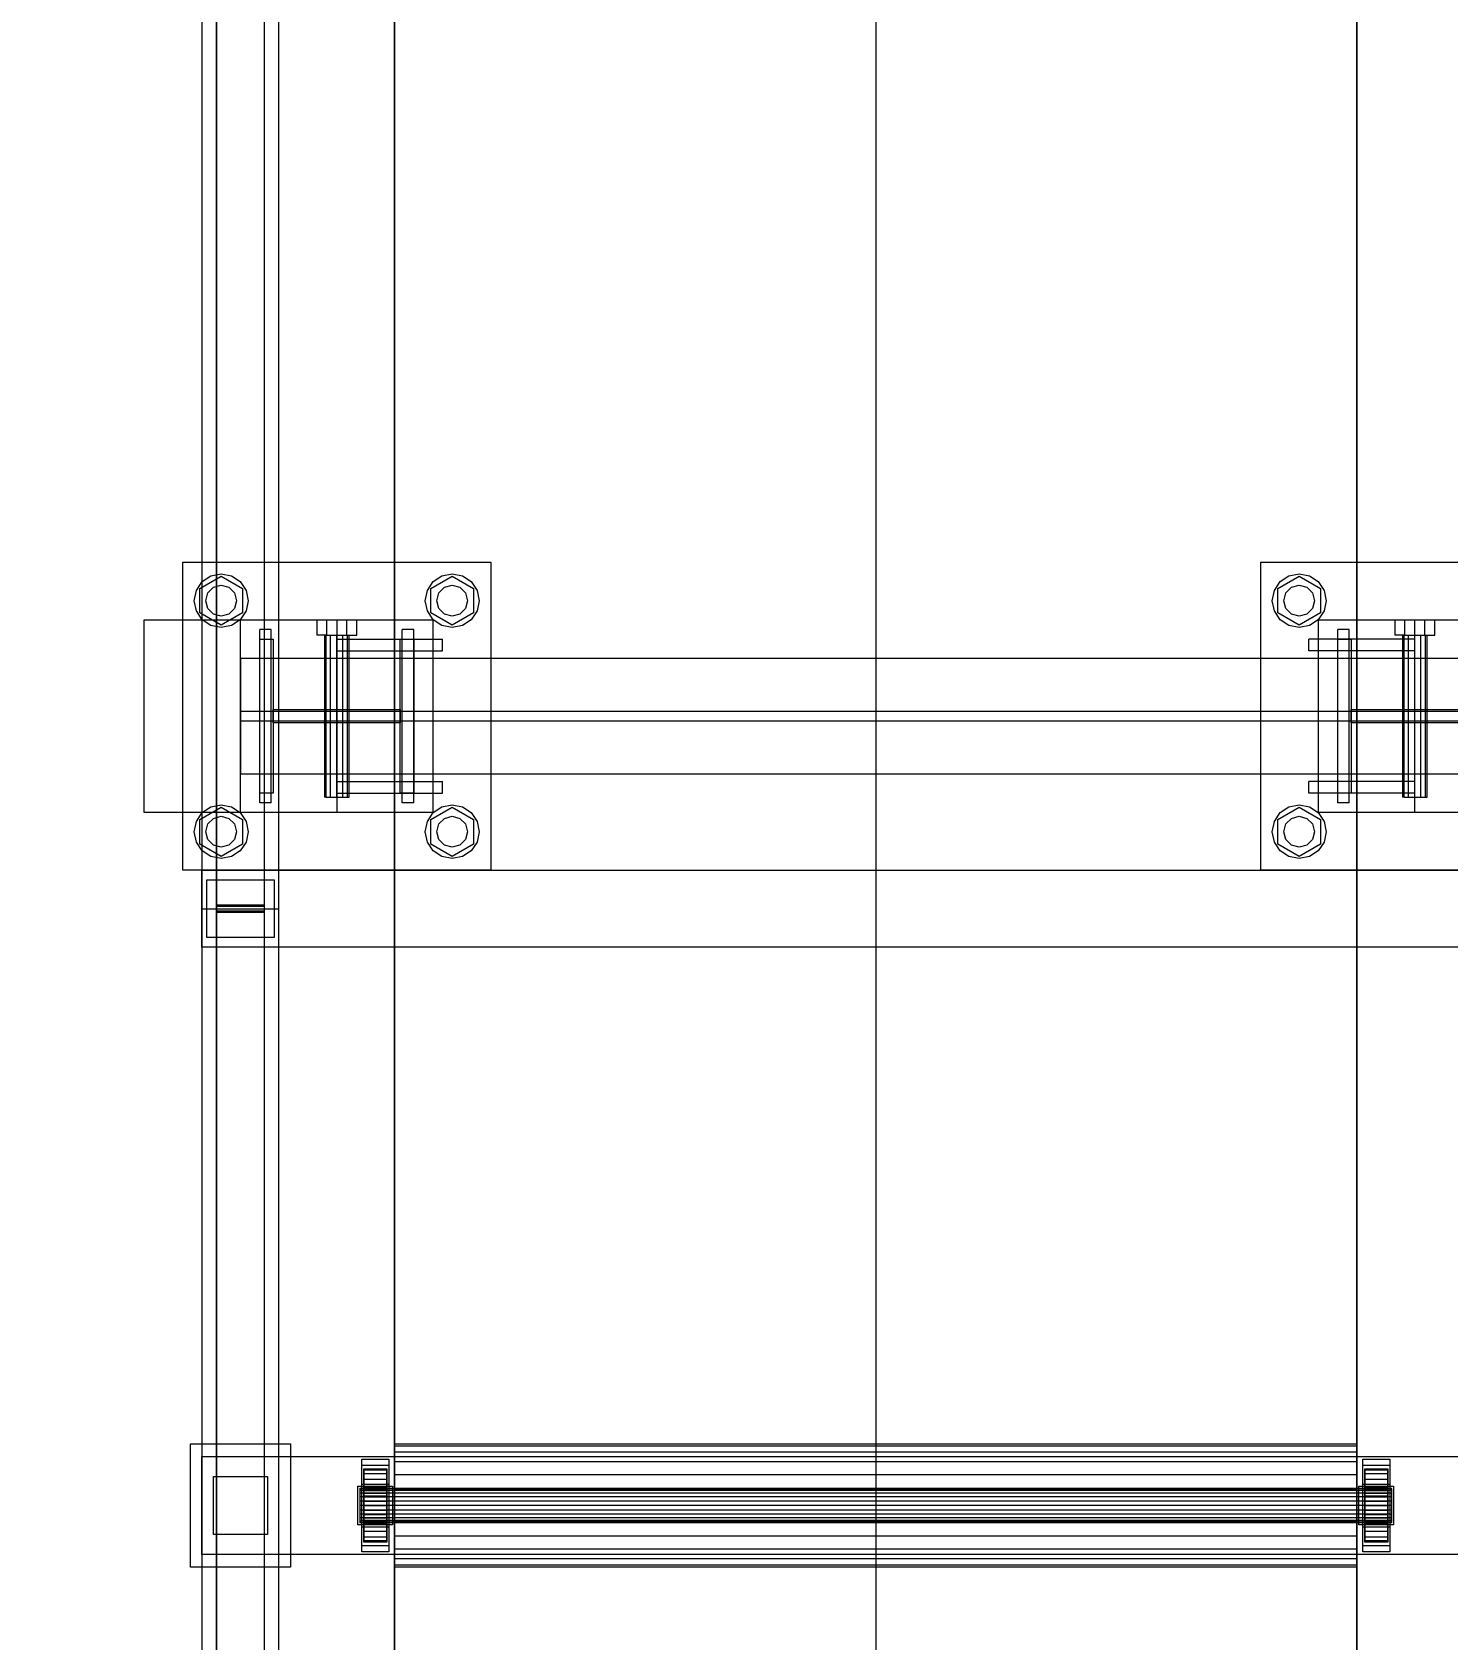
# Model space of a CAD drawing. Header units: millimetres. Extents: x -1970 to 59977, y -50268 to 6837.
# Drawn here: x 58801 to 59536, y -16530 to -15695 of the extents above; entities that cross this region are included whole.
import ezdxf

# ---------------------------------------------------------------- set-up
doc = ezdxf.new("R2010")
doc.units = ezdxf.units.MM
doc.layers.add('COTAS_P', color=1, linetype='Continuous', lineweight=0)
doc.layers.add('superior_C04', color=7, linetype='Continuous', lineweight=0)
doc.dimstyles.new('R19_100', dxfattribs={"dimtxt": 250, "dimasz": 150, "dimexe": 150, "dimexo": 80, "dimgap": 100, "dimtad": 1, "dimtih": 1, "dimtoh": 1, "dimdsep": 46, "dimcen": 0.09, "dimadec": 0, "dimazin": 0, "dimtfac": 1, "dimtdec": 4, "dimtofl": 0, "dimtmove": 0, "dimatfit": 3, "dimfxl": 1, "dimtolj": 1, "dimtzin": 0, "dimarcsym": 0})

# ---------------------------------------------------------------- blocks, each defined once
blk = doc.blocks.new('*D26')
at = {"layer": 'COTAS_P', "color": 0, "lineweight": -2, "transparency": 16777216}
for p, q in [((59159.25, -15400), (58189.25, -15400)), ((58339.25, -19600), (58339.25, -15550)), ((59159.25, -19750), (58189.25, -19750))]:
    blk.add_line(p, q, dxfattribs=at)
at = {"layer": 'COTAS_P', "color": 0, "transparency": 16777216}
for points in [[(58314.25, -15550), (58364.25, -15550), (58339.25, -15400)], [(58314.25, -19600), (58364.25, -19600), (58339.25, -19750)]]:
    blk.add_solid(points, dxfattribs=at)
at = {"layer": 'Defpoints', "color": 0, "transparency": 16777216}
for p in [(58339.25, -15400), (59239.25, -15400), (59239.25, -19750)]:
    blk.add_point(p, dxfattribs=at)

msp = doc.modelspace()

# ---------------------------------------------------------------- linework, layer by layer
at = {"layer": 'superior_C04'}
for p, q in [((58896.753, -15398.213), (58896.753, -16148.213)), ((58921.753, -16148.213), (58921.753, -15398.213)), ((58889.253, -15400), (58889.253, -16150)), ((58896.753, -16151.787), (58896.753, -15401.787)), ((58921.753, -16151.787), (58921.753, -15401.787)), ((58929.253, -16150), (58929.253, -15400)), ((58989.253, -15400), (58989.253, -16460)), ((58989.253, -19750), (58989.253, -15400)), ((59239.253, -15400), (59239.253, -16460)), ((59489.253, -16460), (59489.253, -15400)), ((59489.253, -15400), (59489.253, -19750)), ((58879.253, -16130), (58879.253, -15970)), ((58879.253, -15970), (59039.253, -15970)), ((59039.253, -15970), (59039.253, -16130)), ((59439.253, -16130), (59439.253, -15970)), ((59439.253, -15970), (59599.253, -15970)), ((58886.319, -15984.642), (58889.353, -15980.101)), ((58888.168, -15983.6), (58899.253, -15977.2)), ((58889.353, -15980.101), (58893.895, -15977.066)), ((58892.325, -15986), (58895.253, -15983.072)), ((58893.895, -15977.066), (58899.253, -15976)), ((58895.253, -15983.072), (58899.253, -15982)), ((58899.253, -15976), (58904.611, -15977.066)), ((58899.253, -15977.2), (58910.338, -15983.6)), ((58899.253, -15982), (58903.253, -15983.072)), ((58903.253, -15983.072), (58906.181, -15986)), ((58904.611, -15977.066), (58909.152, -15980.101)), ((58909.152, -15980.101), (58912.187, -15984.642)), ((59006.319, -15984.642), (59009.353, -15980.101)), ((59008.168, -15983.6), (59019.253, -15977.2)), ((59009.353, -15980.101), (59013.895, -15977.066)), ((59012.325, -15986), (59015.253, -15983.072)), ((59013.895, -15977.066), (59019.253, -15976)), ((59015.253, -15983.072), (59019.253, -15982)), ((59019.253, -15976), (59024.611, -15977.066)), ((59019.253, -15977.2), (59030.338, -15983.6)), ((59019.253, -15982), (59023.253, -15983.072)), ((59023.253, -15983.072), (59026.181, -15986)), ((59024.611, -15977.066), (59029.152, -15980.101)), ((59029.152, -15980.101), (59032.187, -15984.642)), ((59446.319, -15984.642), (59449.353, -15980.101)), ((59448.168, -15983.6), (59459.253, -15977.2)), ((59449.353, -15980.101), (59453.895, -15977.066)), ((59452.325, -15986), (59455.253, -15983.072)), ((59453.895, -15977.066), (59459.253, -15976)), ((59455.253, -15983.072), (59459.253, -15982)), ((59459.253, -15976), (59464.611, -15977.066)), ((59459.253, -15977.2), (59470.338, -15983.6)), ((59459.253, -15982), (59463.253, -15983.072)), ((59463.253, -15983.072), (59466.181, -15986)), ((59464.611, -15977.066), (59469.152, -15980.101)), ((59469.152, -15980.101), (59472.187, -15984.642)), ((58885.253, -15990), (58886.319, -15984.642)), ((58886.319, -15995.358), (58885.253, -15990)), ((58888.168, -15996.4), (58888.168, -15983.6)), ((58891.253, -15990), (58892.325, -15986)), ((58892.325, -15994), (58891.253, -15990)), ((58906.181, -15986), (58907.253, -15990)), ((58907.253, -15990), (58906.181, -15994)), ((58910.338, -15983.6), (58910.338, -15996.4)), ((58912.187, -15984.642), (58913.253, -15990)), ((58913.253, -15990), (58912.187, -15995.358)), ((59005.253, -15990), (59006.319, -15984.642)), ((59006.319, -15995.358), (59005.253, -15990)), ((59008.168, -15996.4), (59008.168, -15983.6)), ((59011.253, -15990), (59012.325, -15986)), ((59012.325, -15994), (59011.253, -15990)), ((59026.181, -15986), (59027.253, -15990)), ((59027.253, -15990), (59026.181, -15994)), ((59030.338, -15983.6), (59030.338, -15996.4)), ((59032.187, -15984.642), (59033.253, -15990)), ((59033.253, -15990), (59032.187, -15995.358)), ((59445.253, -15990), (59446.319, -15984.642)), ((59446.319, -15995.358), (59445.253, -15990)), ((59448.168, -15996.4), (59448.168, -15983.6)), ((59451.253, -15990), (59452.325, -15986)), ((59452.325, -15994), (59451.253, -15990)), ((59466.181, -15986), (59467.253, -15990)), ((59467.253, -15990), (59466.181, -15994)), ((59470.338, -15983.6), (59470.338, -15996.4)), ((59472.187, -15984.642), (59473.253, -15990)), ((59473.253, -15990), (59472.187, -15995.358)), ((58889.353, -15999.899), (58886.319, -15995.358)), ((58899.253, -16002.8), (58888.168, -15996.4)), ((58893.895, -16002.934), (58889.353, -15999.899)), ((58895.253, -15996.928), (58892.325, -15994)), ((58899.253, -15998), (58895.253, -15996.928)), ((58910.338, -15996.4), (58899.253, -16002.8)), ((58903.253, -15996.928), (58899.253, -15998)), ((58906.181, -15994), (58903.253, -15996.928)), ((58909.152, -15999.899), (58904.611, -16002.934)), ((58912.187, -15995.358), (58909.152, -15999.899)), ((59009.353, -15999.899), (59006.319, -15995.358)), ((59019.253, -16002.8), (59008.168, -15996.4)), ((59013.895, -16002.934), (59009.353, -15999.899)), ((59015.253, -15996.928), (59012.325, -15994)), ((59019.253, -15998), (59015.253, -15996.928)), ((59030.338, -15996.4), (59019.253, -16002.8)), ((59023.253, -15996.928), (59019.253, -15998)), ((59026.181, -15994), (59023.253, -15996.928)), ((59029.152, -15999.899), (59024.611, -16002.934)), ((59032.187, -15995.358), (59029.152, -15999.899)), ((59449.353, -15999.899), (59446.319, -15995.358)), ((59459.253, -16002.8), (59448.168, -15996.4)), ((59453.895, -16002.934), (59449.353, -15999.899)), ((59455.253, -15996.928), (59452.325, -15994)), ((59459.253, -15998), (59455.253, -15996.928)), ((59470.338, -15996.4), (59459.253, -16002.8)), ((59463.253, -15996.928), (59459.253, -15998)), ((59466.181, -15994), (59463.253, -15996.928)), ((59469.152, -15999.899), (59464.611, -16002.934)), ((59472.187, -15995.358), (59469.152, -15999.899)), ((58859.253, -16100), (58859.253, -16000)), ((58859.253, -16000), (58959.253, -16000)), ((58899.253, -16004), (58893.895, -16002.934)), ((58904.611, -16002.934), (58899.253, -16004)), ((58909.253, -16100), (58909.253, -16000)), ((58909.253, -16000), (59009.253, -16000)), ((58919.253, -16095), (58919.253, -16005)), ((58925.253, -16005), (58919.253, -16005)), ((58925.253, -16095), (58925.253, -16005)), ((58948.853, -16000), (58954.053, -16000)), ((58948.853, -16000), (58948.853, -16008)), ((58954.053, -16008), (58948.853, -16008)), ((58952.853, -16008), (58953.71, -16008)), ((58952.853, -16008), (58952.853, -16092)), ((58953.71, -16008), (58956.053, -16008)), ((58953.71, -16092), (58953.71, -16008)), ((58954.053, -16000), (58964.453, -16000)), ((58954.053, -16008), (58954.053, -16000)), ((58954.053, -16008), (58964.453, -16008)), ((58956.053, -16008), (58959.253, -16008)), ((58956.053, -16092), (58956.053, -16008)), ((58959.253, -16000), (58959.253, -16100)), ((58959.253, -16008), (58962.453, -16008)), ((58959.253, -16092), (58959.253, -16008)), ((58962.453, -16008), (58964.796, -16008)), ((58962.453, -16092), (58962.453, -16008)), ((58964.453, -16000), (58969.653, -16000)), ((58964.453, -16008), (58964.453, -16000)), ((58964.453, -16008), (58969.653, -16008)), ((58964.796, -16008), (58965.653, -16008)), ((58964.796, -16092), (58964.796, -16008)), ((58965.653, -16092), (58965.653, -16008)), ((58969.653, -16008), (58969.653, -16000)), ((58993.253, -16095), (58993.253, -16005)), ((58999.253, -16005), (58993.253, -16005)), ((58999.253, -16095), (58999.253, -16005)), ((59009.253, -16000), (59009.253, -16100)), ((59019.253, -16004), (59013.895, -16002.934)), ((59024.611, -16002.934), (59019.253, -16004)), ((59459.253, -16004), (59453.895, -16002.934)), ((59464.611, -16002.934), (59459.253, -16004)), ((59469.253, -16100), (59469.253, -16000)), ((59469.253, -16000), (59569.253, -16000)), ((59479.253, -16095), (59479.253, -16005)), ((59485.253, -16005), (59479.253, -16005)), ((59485.253, -16095), (59485.253, -16005)), ((59508.853, -16000), (59514.053, -16000)), ((59508.853, -16000), (59508.853, -16008)), ((59514.053, -16008), (59508.853, -16008)), ((59512.853, -16008), (59513.71, -16008)), ((59512.853, -16008), (59512.853, -16092)), ((59513.71, -16008), (59516.053, -16008)), ((59513.71, -16092), (59513.71, -16008)), ((59514.053, -16000), (59524.453, -16000)), ((59514.053, -16008), (59514.053, -16000)), ((59514.053, -16008), (59524.453, -16008)), ((59516.053, -16008), (59519.253, -16008)), ((59516.053, -16092), (59516.053, -16008)), ((59519.253, -16100), (59519.253, -16000)), ((59519.253, -16000), (59619.253, -16000)), ((59519.253, -16008), (59522.453, -16008)), ((59519.253, -16092), (59519.253, -16008)), ((59522.453, -16008), (59524.796, -16008)), ((59522.453, -16092), (59522.453, -16008)), ((59524.453, -16000), (59529.653, -16000)), ((59524.453, -16008), (59524.453, -16000)), ((59524.453, -16008), (59529.653, -16008)), ((59524.796, -16008), (59525.653, -16008)), ((59524.796, -16092), (59524.796, -16008)), ((59525.653, -16092), (59525.653, -16008)), ((59529.653, -16008), (59529.653, -16000)), ((58919.253, -16090), (58919.253, -16010)), ((58919.253, -16010), (58926.253, -16010)), ((58926.253, -16010), (58926.253, -16090)), ((58959.253, -16010), (59014.253, -16010)), ((58959.253, -16016), (58959.253, -16010)), ((58959.253, -16016), (59014.253, -16016)), ((58992.253, -16090), (58992.253, -16010)), ((58992.253, -16010), (58999.253, -16010)), ((58999.253, -16010), (58999.253, -16090)), ((59014.253, -16016), (59014.253, -16010)), ((59519.253, -16010), (59464.253, -16010)), ((59464.253, -16016), (59464.253, -16010)), ((59519.253, -16016), (59464.253, -16016)), ((59479.253, -16090), (59479.253, -16010)), ((59479.253, -16010), (59486.253, -16010)), ((59486.253, -16010), (59486.253, -16090)), ((59519.253, -16016), (59519.253, -16010)), ((58909.253, -16020), (58909.253, -16080)), ((59569.253, -16020), (58909.253, -16020)), ((58909.253, -16047.5), (58909.253, -16052.5)), ((59569.253, -16047.5), (58909.253, -16047.5)), ((58926.253, -16053.5), (58926.253, -16046.5)), ((58926.253, -16046.5), (58992.253, -16046.5)), ((58992.253, -16046.5), (58992.253, -16053.5)), ((59486.253, -16053.5), (59486.253, -16046.5)), ((59486.253, -16046.5), (59552.253, -16046.5)), ((58909.253, -16052.5), (59569.253, -16052.5)), ((58992.253, -16053.5), (58926.253, -16053.5)), ((59552.253, -16053.5), (59486.253, -16053.5)), ((58909.253, -16080), (59569.253, -16080)), ((58926.253, -16090), (58919.253, -16090)), ((58959.253, -16084), (59014.253, -16084)), ((58959.253, -16090), (58959.253, -16084)), ((58959.253, -16090), (59014.253, -16090)), ((58999.253, -16090), (58992.253, -16090)), ((59014.253, -16090), (59014.253, -16084)), ((59519.253, -16084), (59464.253, -16084)), ((59464.253, -16090), (59464.253, -16084)), ((59519.253, -16090), (59464.253, -16090)), ((59486.253, -16090), (59479.253, -16090)), ((59519.253, -16090), (59519.253, -16084)), ((58959.253, -16100), (58859.253, -16100)), ((58886.319, -16104.642), (58889.353, -16100.101)), ((58888.168, -16103.6), (58899.253, -16097.2)), ((58889.353, -16100.101), (58893.895, -16097.066)), ((58893.895, -16097.066), (58899.253, -16096)), ((58899.253, -16096), (58904.611, -16097.066)), ((58899.253, -16097.2), (58910.338, -16103.6)), ((58904.611, -16097.066), (58909.152, -16100.101)), ((58909.152, -16100.101), (58912.187, -16104.642)), ((59009.253, -16100), (58909.253, -16100)), ((58925.253, -16095), (58919.253, -16095)), ((58953.71, -16092), (58952.853, -16092)), ((58953.71, -16092), (58956.053, -16092)), ((58956.053, -16092), (58959.253, -16092)), ((58959.253, -16092), (58962.453, -16092)), ((58962.453, -16092), (58964.796, -16092)), ((58964.796, -16092), (58965.653, -16092)), ((58999.253, -16095), (58993.253, -16095)), ((59006.319, -16104.642), (59009.353, -16100.101)), ((59008.168, -16103.6), (59019.253, -16097.2)), ((59009.353, -16100.101), (59013.895, -16097.066)), ((59013.895, -16097.066), (59019.253, -16096)), ((59019.253, -16096), (59024.611, -16097.066)), ((59019.253, -16097.2), (59030.338, -16103.6)), ((59024.611, -16097.066), (59029.152, -16100.101)), ((59029.152, -16100.101), (59032.187, -16104.642)), ((59446.319, -16104.642), (59449.353, -16100.101)), ((59448.168, -16103.6), (59459.253, -16097.2)), ((59449.353, -16100.101), (59453.895, -16097.066)), ((59453.895, -16097.066), (59459.253, -16096)), ((59459.253, -16096), (59464.611, -16097.066)), ((59459.253, -16097.2), (59470.338, -16103.6)), ((59464.611, -16097.066), (59469.152, -16100.101)), ((59469.152, -16100.101), (59472.187, -16104.642)), ((59569.253, -16100), (59469.253, -16100)), ((59485.253, -16095), (59479.253, -16095)), ((59513.71, -16092), (59512.853, -16092)), ((59513.71, -16092), (59516.053, -16092)), ((59516.053, -16092), (59519.253, -16092)), ((59519.253, -16092), (59522.453, -16092)), ((59619.253, -16100), (59519.253, -16100)), ((59522.453, -16092), (59524.796, -16092)), ((59524.796, -16092), (59525.653, -16092)), ((58885.253, -16110), (58886.319, -16104.642)), ((58888.168, -16116.4), (58888.168, -16103.6)), ((58891.253, -16110), (58892.325, -16106)), ((58892.325, -16106), (58895.253, -16103.072)), ((58895.253, -16103.072), (58899.253, -16102)), ((58899.253, -16102), (58903.253, -16103.072)), ((58903.253, -16103.072), (58906.181, -16106)), ((58906.181, -16106), (58907.253, -16110)), ((58910.338, -16103.6), (58910.338, -16116.4)), ((58912.187, -16104.642), (58913.253, -16110)), ((59005.253, -16110), (59006.319, -16104.642)), ((59008.168, -16116.4), (59008.168, -16103.6)), ((59011.253, -16110), (59012.325, -16106)), ((59012.325, -16106), (59015.253, -16103.072)), ((59015.253, -16103.072), (59019.253, -16102)), ((59019.253, -16102), (59023.253, -16103.072)), ((59023.253, -16103.072), (59026.181, -16106)), ((59026.181, -16106), (59027.253, -16110)), ((59030.338, -16103.6), (59030.338, -16116.4)), ((59032.187, -16104.642), (59033.253, -16110)), ((59445.253, -16110), (59446.319, -16104.642)), ((59448.168, -16116.4), (59448.168, -16103.6)), ((59451.253, -16110), (59452.325, -16106)), ((59452.325, -16106), (59455.253, -16103.072)), ((59455.253, -16103.072), (59459.253, -16102)), ((59459.253, -16102), (59463.253, -16103.072)), ((59463.253, -16103.072), (59466.181, -16106)), ((59466.181, -16106), (59467.253, -16110)), ((59470.338, -16103.6), (59470.338, -16116.4)), ((59472.187, -16104.642), (59473.253, -16110)), ((58886.319, -16115.358), (58885.253, -16110)), ((58889.353, -16119.899), (58886.319, -16115.358)), ((58899.253, -16122.8), (58888.168, -16116.4)), ((58892.325, -16114), (58891.253, -16110)), ((58895.253, -16116.928), (58892.325, -16114)), ((58910.338, -16116.4), (58899.253, -16122.8)), ((58906.181, -16114), (58903.253, -16116.928)), ((58907.253, -16110), (58906.181, -16114)), ((58912.187, -16115.358), (58909.152, -16119.899)), ((58913.253, -16110), (58912.187, -16115.358)), ((59006.319, -16115.358), (59005.253, -16110)), ((59009.353, -16119.899), (59006.319, -16115.358)), ((59019.253, -16122.8), (59008.168, -16116.4)), ((59012.325, -16114), (59011.253, -16110)), ((59015.253, -16116.928), (59012.325, -16114)), ((59030.338, -16116.4), (59019.253, -16122.8)), ((59026.181, -16114), (59023.253, -16116.928)), ((59027.253, -16110), (59026.181, -16114)), ((59032.187, -16115.358), (59029.152, -16119.899)), ((59033.253, -16110), (59032.187, -16115.358)), ((59446.319, -16115.358), (59445.253, -16110)), ((59449.353, -16119.899), (59446.319, -16115.358)), ((59459.253, -16122.8), (59448.168, -16116.4)), ((59452.325, -16114), (59451.253, -16110)), ((59455.253, -16116.928), (59452.325, -16114)), ((59470.338, -16116.4), (59459.253, -16122.8)), ((59466.181, -16114), (59463.253, -16116.928)), ((59467.253, -16110), (59466.181, -16114)), ((59472.187, -16115.358), (59469.152, -16119.899)), ((59473.253, -16110), (59472.187, -16115.358)), ((58893.895, -16122.934), (58889.353, -16119.899)), ((58899.253, -16124), (58893.895, -16122.934)), ((58899.253, -16118), (58895.253, -16116.928)), ((58903.253, -16116.928), (58899.253, -16118)), ((58904.611, -16122.934), (58899.253, -16124)), ((58909.152, -16119.899), (58904.611, -16122.934)), ((59013.895, -16122.934), (59009.353, -16119.899)), ((59019.253, -16124), (59013.895, -16122.934)), ((59019.253, -16118), (59015.253, -16116.928)), ((59023.253, -16116.928), (59019.253, -16118)), ((59024.611, -16122.934), (59019.253, -16124)), ((59029.152, -16119.899), (59024.611, -16122.934)), ((59453.895, -16122.934), (59449.353, -16119.899)), ((59459.253, -16124), (59453.895, -16122.934)), ((59459.253, -16118), (59455.253, -16116.928)), ((59463.253, -16116.928), (59459.253, -16118)), ((59464.611, -16122.934), (59459.253, -16124)), ((59469.152, -16119.899), (59464.611, -16122.934)), ((59039.253, -16130), (58879.253, -16130)), ((58889.253, -16170), (58889.253, -16130)), ((58889.253, -16130), (59589.253, -16130)), ((59599.253, -16130), (59439.253, -16130)), ((58891.753, -16135), (58926.753, -16135)), ((58891.753, -16165), (58891.753, -16135)), ((58926.753, -16135), (58926.753, -16165)), ((58889.253, -16150), (58929.253, -16150)), ((58889.253, -16150), (58889.253, -17350)), ((58896.753, -16148.213), (58896.753, -16151.787)), ((58921.753, -16148.213), (58896.753, -16148.213)), ((58921.753, -16148.878), (58896.753, -16148.878)), ((58896.753, -16148.878), (58896.753, -16151.122)), ((58896.753, -17348.878), (58896.753, -16148.878)), ((58921.753, -16151.787), (58921.753, -16148.213)), ((58921.753, -16151.122), (58921.753, -16148.878)), ((58921.753, -17348.878), (58921.753, -16148.878)), ((58929.253, -17350), (58929.253, -16150)), ((58896.753, -16151.122), (58921.753, -16151.122)), ((58896.753, -16151.122), (58896.753, -17351.122)), ((58896.753, -16151.787), (58921.753, -16151.787)), ((58921.753, -17351.122), (58921.753, -16151.122)), ((58926.753, -16165), (58891.753, -16165)), ((59589.253, -16170), (58889.253, -16170)), ((58883.253, -16492), (58883.253, -16428)), ((58883.253, -16428), (58935.253, -16428)), ((58935.253, -16428), (58935.253, -16492)), ((58989.253, -16428), (58989.253, -16429.09)), ((58989.253, -16428), (59489.253, -16428)), ((58989.253, -16429.09), (58989.253, -16432.287)), ((59489.253, -16429.09), (58989.253, -16429.09)), ((58989.253, -16432.287), (58989.253, -16437.373)), ((59489.253, -16432.287), (58989.253, -16432.287)), ((59489.253, -16429.09), (59489.253, -16428)), ((59489.253, -16429.09), (59489.253, -16432.287)), ((59489.253, -16432.287), (59489.253, -16437.373)), ((58889.253, -16485.4), (58889.253, -16434.6)), ((58889.253, -16434.6), (59589.253, -16434.6)), ((58972.253, -16484), (58972.253, -16436)), ((58972.253, -16436), (58986.253, -16436)), ((58972.253, -16449), (58972.253, -16439)), ((58972.253, -16439), (58986.253, -16439)), ((58973.253, -16451), (58973.253, -16441)), ((58973.253, -16441), (58973.253, -16441.647)), ((58973.253, -16441), (58985.253, -16441)), ((58973.253, -16441.647), (58973.253, -16451.307)), ((58985.253, -16441.647), (58973.253, -16441.647)), ((58973.253, -16441.647), (58973.253, -16443.546)), ((58985.253, -16441.647), (58985.253, -16441)), ((58985.253, -16441), (58985.253, -16451)), ((58985.253, -16451.307), (58985.253, -16441.647)), ((58985.253, -16443.546), (58985.253, -16441.647)), ((58986.253, -16436), (58986.253, -16484)), ((58986.253, -16439), (58986.253, -16449)), ((58989.253, -16437.373), (58989.253, -16444)), ((59489.253, -16437.373), (58989.253, -16437.373)), ((59489.253, -16437.373), (59489.253, -16444)), ((59492.253, -16484), (59492.253, -16436)), ((59492.253, -16436), (59506.253, -16436)), ((59492.253, -16449), (59492.253, -16439)), ((59492.253, -16439), (59506.253, -16439)), ((59493.253, -16451), (59493.253, -16441)), ((59493.253, -16441), (59493.253, -16441.647)), ((59493.253, -16441), (59505.253, -16441)), ((59493.253, -16441.647), (59493.253, -16451.307)), ((59505.253, -16441.647), (59493.253, -16441.647)), ((59493.253, -16441.647), (59493.253, -16443.546)), ((59505.253, -16441.647), (59505.253, -16441)), ((59505.253, -16441), (59505.253, -16451)), ((59505.253, -16451.307), (59505.253, -16441.647)), ((59505.253, -16443.546), (59505.253, -16441.647)), ((59506.253, -16436), (59506.253, -16484)), ((59506.253, -16439), (59506.253, -16449)), ((58895.253, -16475), (58895.253, -16445)), ((58895.253, -16445), (58923.253, -16445)), ((58923.253, -16445), (58923.253, -16475)), ((58970.253, -16450), (58988.253, -16450)), ((58970.253, -16470), (58970.253, -16450)), ((58986.253, -16449), (58972.253, -16449)), ((58973.253, -16443.546), (58973.253, -16452.206)), ((58985.253, -16443.546), (58973.253, -16443.546)), ((58973.253, -16443.546), (58973.253, -16446.565)), ((58973.253, -16446.565), (58973.253, -16453.636)), ((58985.253, -16446.565), (58973.253, -16446.565)), ((58973.253, -16446.565), (58973.253, -16450.5)), ((58973.253, -16450.5), (58973.253, -16455.5)), ((58985.253, -16450.5), (58973.253, -16450.5)), ((58973.253, -16450.5), (58973.253, -16455.082)), ((58985.253, -16452.206), (58985.253, -16443.546)), ((58985.253, -16446.565), (58985.253, -16443.546)), ((58985.253, -16453.636), (58985.253, -16446.565)), ((58985.253, -16450.5), (58985.253, -16446.565)), ((58985.253, -16455.5), (58985.253, -16450.5)), ((58985.253, -16455.082), (58985.253, -16450.5)), ((58988.253, -16450), (58988.253, -16470)), ((58989.253, -16444), (58989.253, -16451.718)), ((59489.253, -16444), (58989.253, -16444)), ((59489.253, -16444), (59489.253, -16451.718)), ((59490.253, -16450), (59508.253, -16450)), ((59490.253, -16470), (59490.253, -16450)), ((59506.253, -16449), (59492.253, -16449)), ((59493.253, -16443.546), (59493.253, -16452.206)), ((59505.253, -16443.546), (59493.253, -16443.546)), ((59493.253, -16443.546), (59493.253, -16446.565)), ((59493.253, -16446.565), (59493.253, -16453.636)), ((59505.253, -16446.565), (59493.253, -16446.565)), ((59493.253, -16446.565), (59493.253, -16450.5)), ((59493.253, -16450.5), (59493.253, -16455.5)), ((59505.253, -16450.5), (59493.253, -16450.5)), ((59493.253, -16450.5), (59493.253, -16455.082)), ((59505.253, -16452.206), (59505.253, -16443.546)), ((59505.253, -16446.565), (59505.253, -16443.546)), ((59505.253, -16453.636), (59505.253, -16446.565)), ((59505.253, -16450.5), (59505.253, -16446.565)), ((59505.253, -16455.5), (59505.253, -16450.5)), ((59505.253, -16455.082), (59505.253, -16450.5)), ((59508.253, -16450), (59508.253, -16470)), ((58971.253, -16451), (58971.253, -16451.307)), ((58971.253, -16451), (59507.253, -16451)), ((58971.253, -16451.307), (58971.253, -16452.206)), ((59507.253, -16451.307), (58971.253, -16451.307)), ((58971.253, -16452.206), (58971.253, -16453.636)), ((59507.253, -16452.206), (58971.253, -16452.206)), ((58971.253, -16453.636), (58971.253, -16455.5)), ((59507.253, -16453.636), (58971.253, -16453.636)), ((58971.253, -16455.5), (58971.253, -16457.671)), ((59507.253, -16455.5), (58971.253, -16455.5)), ((58971.253, -16457.671), (58971.253, -16460)), ((59507.253, -16457.671), (58971.253, -16457.671)), ((58973.253, -16451.307), (58973.253, -16451)), ((58985.253, -16451), (58973.253, -16451)), ((58973.253, -16451.307), (58985.253, -16451.307)), ((58973.253, -16452.206), (58973.253, -16451.307)), ((58973.253, -16452.206), (58985.253, -16452.206)), ((58973.253, -16453.636), (58973.253, -16452.206)), ((58973.253, -16453.636), (58985.253, -16453.636)), ((58973.253, -16455.5), (58973.253, -16453.636)), ((58973.253, -16455.082), (58973.253, -16457.671)), ((58985.253, -16455.082), (58973.253, -16455.082)), ((58973.253, -16455.082), (58973.253, -16460)), ((58973.253, -16455.5), (58985.253, -16455.5)), ((58973.253, -16457.671), (58973.253, -16455.5)), ((58973.253, -16457.671), (58985.253, -16457.671)), ((58973.253, -16460), (58973.253, -16457.671)), ((58985.253, -16451), (58985.253, -16451.307)), ((58985.253, -16451.307), (58985.253, -16452.206)), ((58985.253, -16452.206), (58985.253, -16453.636)), ((58985.253, -16453.636), (58985.253, -16455.5)), ((58985.253, -16457.671), (58985.253, -16455.082)), ((58985.253, -16460), (58985.253, -16455.082)), ((58985.253, -16455.5), (58985.253, -16457.671)), ((58985.253, -16457.671), (58985.253, -16460)), ((58989.253, -16451.718), (58989.253, -16460)), ((59489.253, -16451.718), (58989.253, -16451.718)), ((59489.253, -16451.718), (59489.253, -16460)), ((59493.253, -16451.307), (59493.253, -16451)), ((59505.253, -16451), (59493.253, -16451)), ((59493.253, -16451.307), (59505.253, -16451.307)), ((59493.253, -16452.206), (59493.253, -16451.307)), ((59493.253, -16452.206), (59505.253, -16452.206)), ((59493.253, -16453.636), (59493.253, -16452.206)), ((59493.253, -16453.636), (59505.253, -16453.636)), ((59493.253, -16455.5), (59493.253, -16453.636)), ((59493.253, -16455.082), (59493.253, -16457.671)), ((59505.253, -16455.082), (59493.253, -16455.082)), ((59493.253, -16455.082), (59493.253, -16460)), ((59493.253, -16455.5), (59505.253, -16455.5)), ((59493.253, -16457.671), (59493.253, -16455.5)), ((59493.253, -16457.671), (59505.253, -16457.671)), ((59493.253, -16460), (59493.253, -16457.671)), ((59505.253, -16451), (59505.253, -16451.307)), ((59505.253, -16451.307), (59505.253, -16452.206)), ((59505.253, -16452.206), (59505.253, -16453.636)), ((59505.253, -16453.636), (59505.253, -16455.5)), ((59505.253, -16457.671), (59505.253, -16455.082)), ((59505.253, -16460), (59505.253, -16455.082)), ((59505.253, -16455.5), (59505.253, -16457.671)), ((59505.253, -16457.671), (59505.253, -16460)), ((59507.253, -16451.307), (59507.253, -16451)), ((59507.253, -16451.307), (59507.253, -16452.206)), ((59507.253, -16452.206), (59507.253, -16453.636)), ((59507.253, -16453.636), (59507.253, -16455.5)), ((59507.253, -16455.5), (59507.253, -16457.671)), ((59507.253, -16457.671), (59507.253, -16460)), ((58971.253, -16460), (58971.253, -16462.329)), ((59507.253, -16460), (58971.253, -16460)), ((58971.253, -16462.329), (58971.253, -16464.5)), ((59507.253, -16462.329), (58971.253, -16462.329)), ((58971.253, -16464.5), (58971.253, -16466.364)), ((59507.253, -16464.5), (58971.253, -16464.5)), ((58971.253, -16466.364), (58971.253, -16467.794)), ((59507.253, -16466.364), (58971.253, -16466.364)), ((58973.253, -16460), (58985.253, -16460)), ((58973.253, -16460), (58973.253, -16464.918)), ((58973.253, -16462.329), (58973.253, -16460)), ((58973.253, -16464.918), (58973.253, -16462.329)), ((58973.253, -16462.329), (58985.253, -16462.329)), ((58973.253, -16464.5), (58973.253, -16462.329)), ((58973.253, -16469.5), (58973.253, -16464.5)), ((58973.253, -16464.5), (58985.253, -16464.5)), ((58973.253, -16466.364), (58973.253, -16464.5)), ((58985.253, -16464.918), (58973.253, -16464.918)), ((58973.253, -16464.918), (58973.253, -16469.5)), ((58973.253, -16473.435), (58973.253, -16466.364)), ((58973.253, -16466.364), (58985.253, -16466.364)), ((58973.253, -16467.794), (58973.253, -16466.364)), ((58985.253, -16460), (58985.253, -16462.329)), ((58985.253, -16464.918), (58985.253, -16460)), ((58985.253, -16462.329), (58985.253, -16464.918)), ((58985.253, -16462.329), (58985.253, -16464.5)), ((58985.253, -16464.5), (58985.253, -16469.5)), ((58985.253, -16464.5), (58985.253, -16466.364)), ((58985.253, -16469.5), (58985.253, -16464.918)), ((58985.253, -16466.364), (58985.253, -16473.435)), ((58985.253, -16466.364), (58985.253, -16467.794)), ((59239.253, -16460), (58989.253, -16460)), ((58989.253, -16460), (58989.253, -17440)), ((58989.253, -16460), (58989.253, -16468.282)), ((59489.253, -16460), (58989.253, -16460)), ((59489.253, -16460), (59239.253, -16460)), ((59239.253, -16460), (59239.253, -17440)), ((59489.253, -17440), (59489.253, -16460)), ((59489.253, -16460), (59489.253, -16468.282)), ((59493.253, -16460), (59505.253, -16460)), ((59493.253, -16460), (59493.253, -16464.918)), ((59493.253, -16462.329), (59493.253, -16460)), ((59493.253, -16464.918), (59493.253, -16462.329)), ((59493.253, -16462.329), (59505.253, -16462.329)), ((59493.253, -16464.5), (59493.253, -16462.329)), ((59493.253, -16469.5), (59493.253, -16464.5)), ((59493.253, -16464.5), (59505.253, -16464.5)), ((59493.253, -16466.364), (59493.253, -16464.5)), ((59505.253, -16464.918), (59493.253, -16464.918)), ((59493.253, -16464.918), (59493.253, -16469.5)), ((59493.253, -16473.435), (59493.253, -16466.364)), ((59493.253, -16466.364), (59505.253, -16466.364)), ((59493.253, -16467.794), (59493.253, -16466.364)), ((59505.253, -16460), (59505.253, -16462.329)), ((59505.253, -16464.918), (59505.253, -16460)), ((59505.253, -16462.329), (59505.253, -16464.918)), ((59505.253, -16462.329), (59505.253, -16464.5)), ((59505.253, -16464.5), (59505.253, -16469.5)), ((59505.253, -16464.5), (59505.253, -16466.364)), ((59505.253, -16469.5), (59505.253, -16464.918)), ((59505.253, -16466.364), (59505.253, -16473.435)), ((59505.253, -16466.364), (59505.253, -16467.794)), ((59507.253, -16460), (59507.253, -16462.329)), ((59507.253, -16462.329), (59507.253, -16464.5)), ((59507.253, -16464.5), (59507.253, -16466.364)), ((59507.253, -16466.364), (59507.253, -16467.794)), ((58923.253, -16475), (58895.253, -16475)), ((58988.253, -16470), (58970.253, -16470)), ((58971.253, -16467.794), (58971.253, -16468.693)), ((59507.253, -16467.794), (58971.253, -16467.794)), ((58971.253, -16468.693), (58971.253, -16469)), ((59507.253, -16468.693), (58971.253, -16468.693)), ((59507.253, -16469), (58971.253, -16469)), ((58972.253, -16481), (58972.253, -16471)), ((58972.253, -16471), (58986.253, -16471)), ((58973.253, -16476.454), (58973.253, -16467.794)), ((58973.253, -16467.794), (58985.253, -16467.794)), ((58973.253, -16468.693), (58973.253, -16467.794)), ((58973.253, -16478.353), (58973.253, -16468.693)), ((58973.253, -16468.693), (58985.253, -16468.693)), ((58973.253, -16469), (58973.253, -16468.693)), ((58973.253, -16479), (58973.253, -16469)), ((58973.253, -16469), (58985.253, -16469)), ((58985.253, -16469.5), (58973.253, -16469.5)), ((58973.253, -16469.5), (58973.253, -16473.435)), ((58985.253, -16473.435), (58973.253, -16473.435)), ((58973.253, -16473.435), (58973.253, -16476.454)), ((58985.253, -16467.794), (58985.253, -16476.454)), ((58985.253, -16467.794), (58985.253, -16468.693)), ((58985.253, -16468.693), (58985.253, -16478.353)), ((58985.253, -16468.693), (58985.253, -16469)), ((58985.253, -16469), (58985.253, -16479)), ((58985.253, -16473.435), (58985.253, -16469.5)), ((58985.253, -16476.454), (58985.253, -16473.435)), ((58986.253, -16471), (58986.253, -16481)), ((58989.253, -16468.282), (58989.253, -16476)), ((59489.253, -16468.282), (58989.253, -16468.282)), ((59489.253, -16468.282), (59489.253, -16476)), ((59508.253, -16470), (59490.253, -16470)), ((59492.253, -16481), (59492.253, -16471)), ((59492.253, -16471), (59506.253, -16471)), ((59493.253, -16476.454), (59493.253, -16467.794)), ((59493.253, -16467.794), (59505.253, -16467.794)), ((59493.253, -16468.693), (59493.253, -16467.794)), ((59493.253, -16478.353), (59493.253, -16468.693)), ((59493.253, -16468.693), (59505.253, -16468.693)), ((59493.253, -16469), (59493.253, -16468.693)), ((59493.253, -16479), (59493.253, -16469)), ((59493.253, -16469), (59505.253, -16469)), ((59505.253, -16469.5), (59493.253, -16469.5)), ((59493.253, -16469.5), (59493.253, -16473.435)), ((59505.253, -16473.435), (59493.253, -16473.435)), ((59493.253, -16473.435), (59493.253, -16476.454)), ((59505.253, -16467.794), (59505.253, -16476.454)), ((59505.253, -16467.794), (59505.253, -16468.693)), ((59505.253, -16468.693), (59505.253, -16478.353)), ((59505.253, -16468.693), (59505.253, -16469)), ((59505.253, -16469), (59505.253, -16479)), ((59505.253, -16473.435), (59505.253, -16469.5)), ((59505.253, -16476.454), (59505.253, -16473.435)), ((59506.253, -16471), (59506.253, -16481)), ((59507.253, -16467.794), (59507.253, -16468.693)), ((59507.253, -16468.693), (59507.253, -16469)), ((58986.253, -16481), (58972.253, -16481)), ((58986.253, -16484), (58972.253, -16484)), ((58985.253, -16476.454), (58973.253, -16476.454)), ((58973.253, -16476.454), (58973.253, -16478.353)), ((58985.253, -16478.353), (58973.253, -16478.353)), ((58973.253, -16478.353), (58973.253, -16479)), ((58985.253, -16479), (58973.253, -16479)), ((58985.253, -16478.353), (58985.253, -16476.454)), ((58985.253, -16479), (58985.253, -16478.353)), ((58989.253, -16476), (58989.253, -16482.627)), ((59489.253, -16476), (58989.253, -16476)), ((58989.253, -16482.627), (58989.253, -16487.713)), ((59489.253, -16482.627), (58989.253, -16482.627)), ((59489.253, -16476), (59489.253, -16482.627)), ((59489.253, -16482.627), (59489.253, -16487.713)), ((59506.253, -16481), (59492.253, -16481)), ((59506.253, -16484), (59492.253, -16484)), ((59505.253, -16476.454), (59493.253, -16476.454)), ((59493.253, -16476.454), (59493.253, -16478.353)), ((59505.253, -16478.353), (59493.253, -16478.353)), ((59493.253, -16478.353), (59493.253, -16479)), ((59505.253, -16479), (59493.253, -16479)), ((59505.253, -16478.353), (59505.253, -16476.454)), ((59505.253, -16479), (59505.253, -16478.353)), ((58935.253, -16492), (58883.253, -16492)), ((59589.253, -16485.4), (58889.253, -16485.4)), ((58989.253, -16487.713), (58989.253, -16490.91)), ((59489.253, -16487.713), (58989.253, -16487.713)), ((58989.253, -16490.91), (58989.253, -16492)), ((59489.253, -16490.91), (58989.253, -16490.91)), ((59489.253, -16492), (58989.253, -16492)), ((59489.253, -16487.713), (59489.253, -16490.91)), ((59489.253, -16490.91), (59489.253, -16492))]:
    msp.add_line(p, q, dxfattribs=at)

# ---------------------------------------------------------------- dimensions: what is measured, and where the dimension line sits
at = {"layer": 'COTAS_P'}
dim = msp.add_aligned_dim(p1=(59239.253, -19750), p2=(59239.253, -15400), distance=900, text='<> P', dimstyle='R19_100', dxfattribs=at)
dim.commit()
dim.dimension.update_dxf_attribs({"geometry": '*D26', "text_midpoint": (58339.253, -17575)})

doc.saveas('drawing.dxf')
